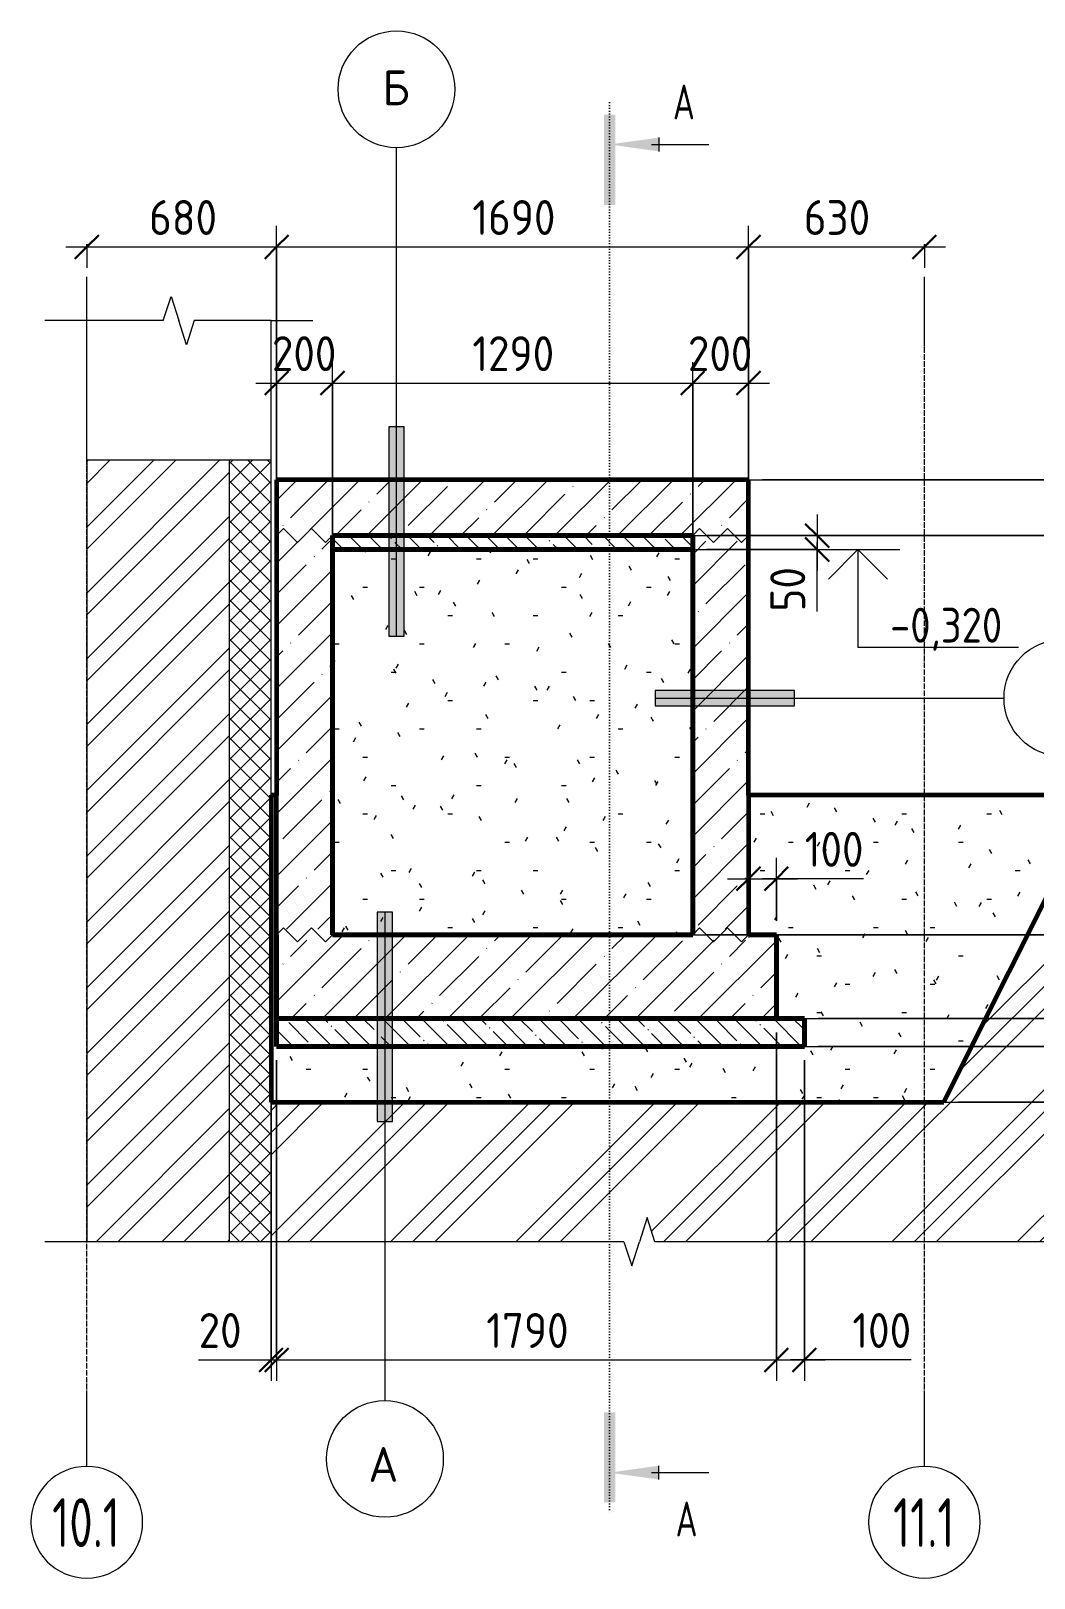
# Model space of a CAD drawing. Header units: millimetres. Extents: x 28039 to 90908, y -4005 to 79300.
# Drawn here: x 85338 to 88930, y -4005 to 1538 of the extents above; entities that cross this region are included whole.
import ezdxf

# ---------------------------------------------------------------- set-up
doc = ezdxf.new("R2010")
doc.units = ezdxf.units.MM
doc.linetypes.add('02 Штрихпунктирная _20 мм_', pattern=[25, 20, -2.5, 0, -2.5])
doc.linetypes.add('04 Пунктир 10мм', pattern=[10, 0, -10])
for name, color, linetype, lineweight in [('AA_Dim', 7, 'Continuous', 9), ('AA_Dim-50', 7, 'Continuous', 9), ('AA_Oformlenie', 7, 'Continuous', 9), ('AA_Razrez', 7, 'Continuous', 9), ('AA_Vinoska', 7, 'Continuous', 9), ('AA_Visotnaya otmetka', 7, 'Continuous', 9), ('AF_Stena', 7, 'Continuous', 9), ('Оси', 7, 'Continuous', 9)]:
    doc.layers.add(name, color=color, linetype=linetype, lineweight=lineweight)
for name, color, linetype, lineweight, true_color in [('AF_Okno', 7, 'Continuous', 20, 0xff9d3c), ('AF_Perekritie', 7, 'Continuous', 60, 0x006a35), ('AF_Perekritie_Грунт', 7, 'Continuous', 60, 0x006a35), ('AF_Perekritie_Опалубка', 7, 'Continuous', 60, 0x006a35), ('AF_Stena_Опалубка', 7, 'Continuous', 20, 0x0063c6), ('KR_Fundament', 7, 'Continuous', 20, 0x804000)]:
    doc.layers.add(name, color=color, linetype=linetype, lineweight=lineweight, true_color=true_color)
doc.styles.add('GOST Common_1', font='GOST_Common.ttf', dxfattribs={"height": 125})
doc.styles.add('ISOCPEUR', font='isocpeur.TTF', dxfattribs={"width": 0.7, "height": 125})
doc.styles.add('ISOCPEUR_1', font='isocpeur.TTF', dxfattribs={"width": 0.9, "height": 125})
doc.styles.add('ISOCPEUR_2', font='isocpeur.TTF', dxfattribs={"width": 0.85, "height": 125})
doc.styles.add('ISOCPEUR_3', font='isocpeur.TTF', dxfattribs={"width": 0.7, "height": 175})
doc.dimstyles.new('00_Точн_3_знака__прозр_', dxfattribs={"dimscale": 304.8, "dimtxt": 125.344371, "dimasz": 0.278871, "dimexe": 0.246063, "dimexo": 0.164042, "dimgap": 0.016404, "dimtad": 1, "dimdec": 3, "dimrnd": 0.001, "dimdsep": 46, "dimtxsty": 'ISOCPEUR_1', "dimblk1": 'OBLIQUE', "dimblk2": 'OBLIQUE', "dimsah": 1, "dimcen": 0.09, "dimdle": 0.246063, "dimazin": 0, "dimtfac": 1, "dimtdec": 4, "dimtix": 1, "dimtmove": 0, "dimatfit": 3, "dimfxl": 1, "dimtvp": 1, "dimtolj": 1, "dimtzin": 0, "dimlwd": 18, "dimlwe": 18, "dimarcsym": 2})
doc.dimstyles.new('00_Точн_3_знака__прозр__1', dxfattribs={"dimscale": 304.8, "dimtxt": 125.344371, "dimasz": 0.278871, "dimexe": 0.246063, "dimexo": 0.164042, "dimgap": 0.016404, "dimtad": 1, "dimdec": 3, "dimrnd": 0.001, "dimdsep": 46, "dimtxsty": 'ISOCPEUR_1', "dimblk1": 'OBLIQUE', "dimblk2": 'OBLIQUE', "dimsah": 1, "dimcen": 0.09, "dimdle": 0.246063, "dimazin": 0, "dimtfac": 1, "dimtdec": 4, "dimtix": 1, "dimtmove": 1, "dimatfit": 3, "dimfxl": 1, "dimtvp": 1, "dimtolj": 1, "dimtzin": 0, "dimlwd": 18, "dimlwe": 18, "dimarcsym": 2})
pattern_1 = [(45, (88456.68, -150), (-112.253, 112.253), []), (45, (88568.93, -150), (-112.253, 112.253), [198.438, -39.688, 1.676, -38.011])]
pattern_2 = [(135, (88456.68, -150), (-70.0036, -70.0036), [99, -16.5, 3.3, -16.5]), (135, (88456.68, -80.04), (-70.0036, -70.0036), [])]
pattern_3 = [(0, (88456.68, -150), (406.4, 101.6), [16.764, -288.036, 16.764, -288.036, -1625.6]), (0, (88456.68, -150), (406.4, 101.6), [-609.6, 16.764, -592.836, 16.764, -288.036, -711.2]), (0, (88456.68, -150), (406.4, 101.6), [-1524, 16.764, -186.436, 16.764, -491.236]), (120, (88609.08, -99.2), (-291.1882, 301.1527), [16.764, -288.036, 16.764, -288.036, -1625.6]), (120, (88609.08, -99.2), (-291.1882, 301.1527), [-609.6, 16.764, -592.836, 16.764, -288.036, -711.2]), (120, (88609.08, -99.2), (-291.1882, 301.1527), [-1524, 16.764, -186.436, 16.764, -491.236]), (240, (88659.88, 104), (-115.2118, -402.7527), [16.764, -288.036, 16.764, -288.036, -1625.6]), (240, (88659.88, 104), (-115.2118, -402.7527), [-609.6, 16.764, -592.836, 16.764, -288.036, -711.2]), (240, (88659.88, 104), (-115.2118, -402.7527), [-1524, 16.764, -186.436, 16.764, -491.236])]

# ---------------------------------------------------------------- blocks, each defined once
blk = doc.blocks.new('231_Отверстие прямоугольное _Окно_Стена_ - Проем сущ_-3702003-Б-Б Опл')
at = {"layer": 'AF_Okno', "color": 7, "lineweight": 9}
blk.add_line((75655, 0), (75655, 500), dxfattribs=at)
blk = doc.blocks.new('011_ЛинияОбрыва _ЭлУзла_Линия_ - Тип 1-3697484-Б-Б Опл')
at = {"layer": 'AA_Oformlenie'}
for p, q in [((77578.7, -2800), (75655, -2800)), ((79594.7, -2800), (77690, -2800))]:
    blk.add_line(p, q, dxfattribs=at)
blk = doc.blocks.new('011_ЛинияОбрыва _ЭлУзла_Линия_ - Тип 1-3699179-Б-Б Опл')
at = {"layer": 'AA_Oformlenie'}
for p, q in [((75928.7, 500), (75655, 500)), ((76315, 500), (76040, 500))]:
    blk.add_line(p, q, dxfattribs=at)
blk = doc.blocks.new('Последовательность узлов - 3мм масшт50 маскировка-904230-Б-Б Опл')
at = {"layer": 'AA_Oformlenie'}
for p, q in [((76335, -270), (76360, -245)), ((76360, -245), (76410, -295)), ((76435, -270), (76410, -295)), ((76435, -270), (76460, -245)), ((76460, -245), (76510, -295)), ((76535, -270), (76510, -295))]:
    blk.add_line(p, q, dxfattribs=at)
blk = doc.blocks.new('Разрез - Номер узла_ сзади-394133-Б-Б Опл')
at = {"layer": 'AA_Razrez'}
for points in [[(77507.5, 914.5), (77547.4, 914.5), (77547.4, 1237.4), (77507.5, 1237.4)], [(77704.3, 1106.2), (77704.3, 1155.8), (77527.7, 1131)]]:
    blk.add_hatch(color=256, dxfattribs=at).paths.add_polyline_path(points)
for p, q in [((77677.7, 1131), (77882.5, 1131)), ((77704.3, 1155.8), (77704.3, 1106.2))]:
    blk.add_line(p, q, dxfattribs=at)
blk = doc.blocks.new('Разрез - Номер узла_ спереди-394134-Б-Б Опл')
at = {"layer": 'AA_Razrez'}
for points in [[(77507.5, -3410.6), (77547.4, -3410.6), (77547.4, -3733.4), (77507.5, -3733.4)], [(77704.3, -3602.2), (77704.3, -3651.9), (77527.7, -3627.1)]]:
    blk.add_hatch(color=256, dxfattribs=at).paths.add_polyline_path(points)
for p, q in [((77704.3, -3651.9), (77704.3, -3602.2)), ((77677.7, -3627.1), (77882.5, -3627.1))]:
    blk.add_line(p, q, dxfattribs=at)
blk = doc.blocks.new('DIMBLOCK76-Б-Б Опл')
at = {"layer": 'AA_Dim-50', "color": 30, "lineweight": 18, "true_color": 0xff8000, "transparency": 16777216}
for p, q in [((86217.8, -819.6), (86217.8, 839.1)), ((85462.8, 764.1), (86217.8, 764.1)), ((85537.8, 774.2), (85537.8, 689.1)), ((85537.8, 764.1), (85537.8, 774.2)), ((86217.8, 764.1), (86217.8, -819.6))]:
    blk.add_line(p, q, dxfattribs=at)
at = {"layer": 'AA_Dim-50', "color": 30, "lineweight": 30, "true_color": 0xff8000, "transparency": 16777216}
for p, q in [((85537.8, 764.1), (85580.3, 806.6)), ((86217.8, 764.1), (86260.3, 806.6)), ((85537.8, 764.1), (85495.3, 721.6)), ((86217.8, 764.1), (86175.3, 721.6))]:
    blk.add_line(p, q, dxfattribs=at)
at = {"layer": 'AA_Dim-50', "color": 0, "lineweight": 18, "transparency": 16777216, "insert": (85760.7, 931.9), "char_height": 125, "width": 280.961, "attachment_point": 1, "line_spacing_factor": 1.135194, "style": 'ISOCPEUR_1'}
blk.add_mtext('680', dxfattribs=at)
blk = doc.blocks.new('_Oblique')
at = {"color": 0, "linetype": 'ByBlock', "lineweight": -2}
blk.add_line((-0.5, -0.5), (0.5, 0.5), dxfattribs=at)
blk = doc.blocks.new('DIMBLOCK77-Б-Б Опл')
at = {"layer": 'AA_Dim-50', "color": 30, "lineweight": 18, "true_color": 0xff8000, "transparency": 16777216}
for p, q in [((86217.8, -819.6), (86217.8, 839.1)), ((87907.8, -819.6), (87907.8, 839.1)), ((86217.8, 764.1), (87907.8, 764.1)), ((86217.8, 764.1), (86217.8, -819.6)), ((87907.8, 764.1), (87907.8, -819.6))]:
    blk.add_line(p, q, dxfattribs=at)
at = {"layer": 'AA_Dim-50', "color": 30, "lineweight": 30, "true_color": 0xff8000, "transparency": 16777216}
for p, q in [((86217.8, 764.1), (86260.3, 806.6)), ((87907.8, 764.1), (87950.3, 806.6)), ((86217.8, 764.1), (86175.3, 721.6)), ((87907.8, 764.1), (87865.3, 721.6))]:
    blk.add_line(p, q, dxfattribs=at)
at = {"layer": 'AA_Dim-50', "color": 0, "lineweight": 18, "transparency": 16777216, "insert": (86918.5, 931.9), "char_height": 125, "width": 346.234, "attachment_point": 1, "line_spacing_factor": 1.135194, "style": 'ISOCPEUR_1'}
blk.add_mtext('1690', dxfattribs=at)
blk = doc.blocks.new('DIMBLOCK78-Б-Б Опл')
at = {"layer": 'AA_Dim-50', "color": 30, "lineweight": 18, "true_color": 0xff8000, "transparency": 16777216}
for p, q in [((87907.8, -819.6), (87907.8, 839.1)), ((87907.8, 764.1), (88612.8, 764.1)), ((87907.8, 764.1), (87907.8, -819.6)), ((88537.8, 774.2), (88537.8, 689.1)), ((88537.8, 764.1), (88537.8, 774.2))]:
    blk.add_line(p, q, dxfattribs=at)
at = {"layer": 'AA_Dim-50', "color": 30, "lineweight": 30, "true_color": 0xff8000, "transparency": 16777216}
for p, q in [((87907.8, 764.1), (87950.3, 806.6)), ((88537.8, 764.1), (88580.3, 806.6)), ((87907.8, 764.1), (87865.3, 721.6)), ((88537.8, 764.1), (88495.3, 721.6))]:
    blk.add_line(p, q, dxfattribs=at)
at = {"layer": 'AA_Dim-50', "color": 0, "lineweight": 18, "transparency": 16777216, "insert": (88105.7, 931.9), "char_height": 125, "width": 280.961, "attachment_point": 1, "line_spacing_factor": 1.135194, "style": 'ISOCPEUR_1'}
blk.add_mtext('630', dxfattribs=at)
blk = doc.blocks.new('DIMBLOCK79-Б-Б Опл')
at = {"layer": 'AA_Dim-50', "color": 30, "lineweight": 18, "true_color": 0xff8000, "transparency": 16777216}
for p, q in [((88157.8, -2100), (89774.4, -2100)), ((89699.4, -2100), (88157.8, -2100)), ((89699.4, -2375), (89699.4, -2100)), ((89699.4, -2332.2), (89699.4, -2200)), ((88657.8, -2300), (89774.4, -2300)), ((89699.4, -2300), (88657.8, -2300)), ((89699.4, -2616.3), (89699.4, -2332.2))]:
    blk.add_line(p, q, dxfattribs=at)
at = {"layer": 'AA_Dim-50', "color": 30, "lineweight": 30, "true_color": 0xff8000, "transparency": 16777216}
for p, q in [((89699.4, -2100), (89656.9, -2057.5)), ((89699.4, -2100), (89741.9, -2142.5)), ((89699.4, -2300), (89656.9, -2257.5)), ((89699.4, -2300), (89741.9, -2342.5))]:
    blk.add_line(p, q, dxfattribs=at)
at = {"layer": 'AA_Dim-50', "color": 0, "lineweight": 18, "transparency": 16777216, "insert": (89531.6, -2616.3), "char_height": 125, "width": 280.961, "attachment_point": 1, "rotation": 90, "line_spacing_factor": 1.135194, "style": 'ISOCPEUR_1'}
blk.add_mtext('200', dxfattribs=at)
blk = doc.blocks.new('DIMBLOCK80-Б-Б Опл')
at = {"layer": 'AA_Dim-50', "color": 30, "lineweight": 18, "true_color": 0xff8000, "transparency": 16777216}
for p, q in [((89930.3, -1734.3), (89930.3, -1994.8)), ((89930.3, -1994.8), (89699.4, -2050)), ((88157.8, -2000), (89774.4, -2000)), ((89699.4, -2000), (88157.8, -2000)), ((89699.4, -2100), (89699.4, -2000)), ((88157.8, -2100), (89774.4, -2100)), ((89699.4, -2100), (88157.8, -2100))]:
    blk.add_line(p, q, dxfattribs=at)
at = {"layer": 'AA_Dim-50', "color": 30, "lineweight": 30, "true_color": 0xff8000, "transparency": 16777216}
for p, q in [((89699.4, -2000), (89656.9, -1957.5)), ((89699.4, -2000), (89741.9, -2042.5)), ((89699.4, -2100), (89656.9, -2057.5)), ((89699.4, -2100), (89741.9, -2142.5))]:
    blk.add_line(p, q, dxfattribs=at)
at = {"layer": 'AA_Dim-50', "color": 0, "lineweight": 18, "transparency": 16777216, "insert": (89762.5, -1944.8), "char_height": 125, "width": 252.581, "attachment_point": 1, "rotation": 90, "line_spacing_factor": 1.135194, "style": 'ISOCPEUR_1'}
blk.add_mtext('100', dxfattribs=at)
blk = doc.blocks.new('DIMBLOCK81-Б-Б Опл')
at = {"layer": 'AA_Dim-50', "color": 30, "lineweight": 30, "true_color": 0xff8000, "transparency": 16777216}
for p, q in [((89699.4, -1700), (89656.9, -1657.5)), ((89699.4, -1700), (89741.9, -1742.5)), ((89699.4, -2000), (89656.9, -1957.5)), ((89699.4, -2000), (89741.9, -2042.5))]:
    blk.add_line(p, q, dxfattribs=at)
at = {"layer": 'AA_Dim-50', "color": 30, "lineweight": 18, "true_color": 0xff8000, "transparency": 16777216}
for p, q in [((87757.8, -1700), (89774.4, -1700)), ((89699.4, -1700), (87757.8, -1700)), ((89699.4, -2000), (89699.4, -1700)), ((88157.8, -2000), (89774.4, -2000)), ((89699.4, -2000), (88157.8, -2000))]:
    blk.add_line(p, q, dxfattribs=at)
at = {"layer": 'AA_Dim-50', "color": 0, "lineweight": 18, "transparency": 16777216, "insert": (89531.6, -1967.1), "char_height": 125, "width": 280.961, "attachment_point": 1, "rotation": 90, "line_spacing_factor": 1.135194, "style": 'ISOCPEUR_1'}
blk.add_mtext('300', dxfattribs=at)
blk = doc.blocks.new('DIMBLOCK82-Б-Б Опл')
at = {"layer": 'AA_Dim-50', "color": 30, "lineweight": 30, "true_color": 0xff8000, "transparency": 16777216}
for p, q in [((89699.4, -1200), (89656.9, -1157.5)), ((89699.4, -1200), (89741.9, -1242.5)), ((89699.4, -1700), (89656.9, -1657.5)), ((89699.4, -1700), (89741.9, -1742.5))]:
    blk.add_line(p, q, dxfattribs=at)
at = {"layer": 'AA_Dim-50', "color": 30, "lineweight": 18, "true_color": 0xff8000, "transparency": 16777216}
for p, q in [((89207.8, -1200), (89774.4, -1200)), ((89699.4, -1200), (89207.8, -1200)), ((89699.4, -1700), (89699.4, -1200)), ((87757.8, -1700), (89774.4, -1700)), ((89699.4, -1700), (87757.8, -1700))]:
    blk.add_line(p, q, dxfattribs=at)
at = {"layer": 'AA_Dim-50', "color": 0, "lineweight": 18, "transparency": 16777216, "insert": (89531.6, -1567.1), "char_height": 125, "width": 280.961, "attachment_point": 1, "rotation": 90, "line_spacing_factor": 1.135194, "style": 'ISOCPEUR_1'}
blk.add_mtext('500', dxfattribs=at)
blk = doc.blocks.new('DIMBLOCK83-Б-Б Опл')
at = {"layer": 'AA_Dim-50', "color": 30, "lineweight": 18, "true_color": 0xff8000, "transparency": 16777216}
for p, q in [((87757.8, -270), (89774.4, -270)), ((89699.4, -270), (87757.8, -270)), ((89699.4, -1200), (89699.4, -270)), ((89207.8, -1200), (89774.4, -1200)), ((89699.4, -1200), (89207.8, -1200))]:
    blk.add_line(p, q, dxfattribs=at)
at = {"layer": 'AA_Dim-50', "color": 30, "lineweight": 30, "true_color": 0xff8000, "transparency": 16777216}
for p, q in [((89699.4, -270), (89656.9, -227.5)), ((89699.4, -270), (89741.9, -312.5)), ((89699.4, -1200), (89656.9, -1157.5)), ((89699.4, -1200), (89741.9, -1242.5))]:
    blk.add_line(p, q, dxfattribs=at)
at = {"layer": 'AA_Dim-50', "color": 0, "lineweight": 18, "transparency": 16777216, "insert": (89531.6, -852.1), "char_height": 125, "width": 280.961, "attachment_point": 1, "rotation": 90, "line_spacing_factor": 1.135194, "style": 'ISOCPEUR_1'}
blk.add_mtext('930', dxfattribs=at)
blk = doc.blocks.new('DIMBLOCK84-Б-Б Опл')
at = {"layer": 'AA_Dim-50', "color": 30, "lineweight": 18, "true_color": 0xff8000, "transparency": 16777216}
for p, q in [((89699.4, 296.3), (89699.4, 12.1)), ((89699.4, 12.1), (89699.4, -170)), ((89699.4, -270), (89699.4, 5)), ((87957.8, -70), (89774.4, -70)), ((89699.4, -70), (87957.8, -70)), ((87757.8, -270), (89774.4, -270)), ((89699.4, -270), (87757.8, -270))]:
    blk.add_line(p, q, dxfattribs=at)
at = {"layer": 'AA_Dim-50', "color": 30, "lineweight": 30, "true_color": 0xff8000, "transparency": 16777216}
for p, q in [((89699.4, -70), (89656.9, -27.5)), ((89699.4, -70), (89741.9, -112.5)), ((89699.4, -270), (89656.9, -227.5)), ((89699.4, -270), (89741.9, -312.5))]:
    blk.add_line(p, q, dxfattribs=at)
at = {"layer": 'AA_Dim-50', "color": 0, "lineweight": 18, "transparency": 16777216, "insert": (89531.6, 62.1), "char_height": 125, "width": 280.961, "attachment_point": 1, "rotation": 90, "line_spacing_factor": 1.135194, "style": 'ISOCPEUR_1'}
blk.add_mtext('200', dxfattribs=at)
blk = doc.blocks.new('DIMBLOCK85-Б-Б Опл')
at = {"layer": 'AA_Dim-50', "color": 30, "lineweight": 18, "true_color": 0xff8000, "transparency": 16777216}
for p, q in [((86217.8, -2150), (86217.8, -3298.3)), ((86217.8, -3223.3), (86217.8, -2150)), ((86197.8, -2802.6), (86197.8, -3298.3)), ((86197.8, -3223.3), (86197.8, -2802.6)), ((85938.2, -3223.3), (86144.3, -3223.3)), ((86122.8, -3223.3), (86217.8, -3223.3)), ((86144.3, -3223.3), (86207.8, -3223.3))]:
    blk.add_line(p, q, dxfattribs=at)
at = {"layer": 'AA_Dim-50', "color": 30, "lineweight": 30, "true_color": 0xff8000, "transparency": 16777216}
for p, q in [((86197.8, -3223.3), (86240.3, -3180.8)), ((86217.8, -3223.3), (86260.3, -3180.8)), ((86197.8, -3223.3), (86155.3, -3265.8)), ((86217.8, -3223.3), (86175.3, -3265.8))]:
    blk.add_line(p, q, dxfattribs=at)
at = {"layer": 'AA_Dim-50', "color": 0, "lineweight": 18, "transparency": 16777216, "insert": (85938.2, -3055.4), "char_height": 125, "width": 187.307, "attachment_point": 1, "line_spacing_factor": 1.135194, "style": 'ISOCPEUR_1'}
blk.add_mtext('20', dxfattribs=at)
blk = doc.blocks.new('DIMBLOCK86-Б-Б Опл')
at = {"layer": 'AA_Dim-50', "color": 30, "lineweight": 18, "true_color": 0xff8000, "transparency": 16777216}
for p, q in [((88007.8, -2050), (88007.8, -3298.3)), ((88007.8, -3223.3), (88007.8, -2050)), ((86217.8, -2150), (86217.8, -3298.3)), ((86217.8, -3223.3), (86217.8, -2150)), ((86217.8, -3223.3), (88007.8, -3223.3))]:
    blk.add_line(p, q, dxfattribs=at)
at = {"layer": 'AA_Dim-50', "color": 30, "lineweight": 30, "true_color": 0xff8000, "transparency": 16777216}
for p, q in [((86217.8, -3223.3), (86260.3, -3180.8)), ((88007.8, -3223.3), (88050.3, -3180.8)), ((86217.8, -3223.3), (86175.3, -3265.8)), ((88007.8, -3223.3), (87965.3, -3265.8))]:
    blk.add_line(p, q, dxfattribs=at)
at = {"layer": 'AA_Dim-50', "color": 0, "lineweight": 18, "transparency": 16777216, "insert": (86968.5, -3055.4), "char_height": 125, "width": 346.234, "attachment_point": 1, "line_spacing_factor": 1.135194, "style": 'ISOCPEUR_1'}
blk.add_mtext('1790', dxfattribs=at)
blk = doc.blocks.new('DIMBLOCK87-Б-Б Опл')
at = {"layer": 'AA_Dim-50', "color": 30, "lineweight": 18, "true_color": 0xff8000, "transparency": 16777216}
for p, q in [((88007.8, -2050), (88007.8, -3298.3)), ((88007.8, -3223.3), (88007.8, -2050)), ((88107.8, -2150), (88107.8, -3298.3)), ((88107.8, -3223.3), (88107.8, -2150)), ((88007.8, -3223.3), (88182.8, -3223.3)), ((88229.7, -3223.3), (88057.8, -3223.3)), ((88490.2, -3223.3), (88229.7, -3223.3))]:
    blk.add_line(p, q, dxfattribs=at)
at = {"layer": 'AA_Dim-50', "color": 30, "lineweight": 30, "true_color": 0xff8000, "transparency": 16777216}
for p, q in [((88007.8, -3223.3), (88050.3, -3180.8)), ((88107.8, -3223.3), (88150.3, -3180.8)), ((88007.8, -3223.3), (87965.3, -3265.8)), ((88107.8, -3223.3), (88065.3, -3265.8))]:
    blk.add_line(p, q, dxfattribs=at)
at = {"layer": 'AA_Dim-50', "color": 0, "lineweight": 18, "transparency": 16777216, "insert": (88279.7, -3055.4), "char_height": 125, "width": 252.581, "attachment_point": 1, "line_spacing_factor": 1.135194, "style": 'ISOCPEUR_1'}
blk.add_mtext('100', dxfattribs=at)
blk = doc.blocks.new('DIMBLOCK88-Б-Б Опл')
at = {"layer": 'AA_Dim-50', "color": 30, "lineweight": 18, "true_color": 0xff8000, "transparency": 16777216}
for p, q in [((86217.8, -220), (86217.8, 351.3)), ((86417.8, -270), (86417.8, 351.3)), ((86142.8, 276.3), (86417.8, 276.3)), ((86217.8, 276.3), (86217.8, -220)), ((86417.8, 276.3), (86417.8, -270))]:
    blk.add_line(p, q, dxfattribs=at)
at = {"layer": 'AA_Dim-50', "color": 30, "lineweight": 30, "true_color": 0xff8000, "transparency": 16777216}
for p, q in [((86217.8, 276.3), (86260.3, 318.8)), ((86417.8, 276.3), (86460.3, 318.8)), ((86217.8, 276.3), (86175.3, 233.8)), ((86417.8, 276.3), (86375.3, 233.8))]:
    blk.add_line(p, q, dxfattribs=at)
at = {"layer": 'AA_Dim-50', "color": 0, "lineweight": 18, "transparency": 16777216, "insert": (86200.7, 444.1), "char_height": 125, "width": 280.961, "attachment_point": 1, "line_spacing_factor": 1.135194, "style": 'ISOCPEUR_1'}
blk.add_mtext('200', dxfattribs=at)
blk = doc.blocks.new('DIMBLOCK89-Б-Б Опл')
at = {"layer": 'AA_Dim-50', "color": 30, "lineweight": 18, "true_color": 0xff8000, "transparency": 16777216}
for p, q in [((86417.8, -270), (86417.8, 351.3)), ((87707.8, -270), (87707.8, 351.3)), ((86417.8, 276.3), (87707.8, 276.3)), ((86417.8, 276.3), (86417.8, -270)), ((87707.8, 276.3), (87707.8, -270))]:
    blk.add_line(p, q, dxfattribs=at)
at = {"layer": 'AA_Dim-50', "color": 30, "lineweight": 30, "true_color": 0xff8000, "transparency": 16777216}
for p, q in [((86417.8, 276.3), (86460.3, 318.8)), ((87707.8, 276.3), (87750.3, 318.8)), ((86417.8, 276.3), (86375.3, 233.8)), ((87707.8, 276.3), (87665.3, 233.8))]:
    blk.add_line(p, q, dxfattribs=at)
at = {"layer": 'AA_Dim-50', "color": 0, "lineweight": 18, "transparency": 16777216, "insert": (86918.5, 444.1), "char_height": 125, "width": 346.234, "attachment_point": 1, "line_spacing_factor": 1.135194, "style": 'ISOCPEUR_1'}
blk.add_mtext('1290', dxfattribs=at)
blk = doc.blocks.new('DIMBLOCK90-Б-Б Опл')
at = {"layer": 'AA_Dim-50', "color": 30, "lineweight": 18, "true_color": 0xff8000, "transparency": 16777216}
for p, q in [((87707.8, -270), (87707.8, 351.3)), ((87907.8, -220), (87907.8, 351.3)), ((87707.8, 276.3), (87982.8, 276.3)), ((87707.8, 276.3), (87707.8, -270)), ((87907.8, 276.3), (87907.8, -220))]:
    blk.add_line(p, q, dxfattribs=at)
at = {"layer": 'AA_Dim-50', "color": 30, "lineweight": 30, "true_color": 0xff8000, "transparency": 16777216}
for p, q in [((87707.8, 276.3), (87750.3, 318.8)), ((87907.8, 276.3), (87950.3, 318.8)), ((87707.8, 276.3), (87665.3, 233.8)), ((87907.8, 276.3), (87865.3, 233.8))]:
    blk.add_line(p, q, dxfattribs=at)
at = {"layer": 'AA_Dim-50', "color": 0, "lineweight": 18, "transparency": 16777216, "insert": (87690.7, 444.1), "char_height": 125, "width": 280.961, "attachment_point": 1, "line_spacing_factor": 1.135194, "style": 'ISOCPEUR_1'}
blk.add_mtext('200', dxfattribs=at)
blk = doc.blocks.new('Высотные отметки - Стрелка вниз высокая-400290-Б-Б Опл')
at = {"layer": 'AA_Vinoska'}
for p, q in [((78266.9, -320), (78566.9, -320)), ((78416.9, -320), (78310.9, -426.1)), ((78416.9, -320), (78416.9, -670)), ((78416.9, -320), (78523, -426.1)), ((78416.9, -670), (78991.9, -670))]:
    blk.add_line(p, q, dxfattribs=at)
blk = doc.blocks.new('010_Флажок только номер _ТиповАннот_ - Узел А-3714372-Б-Б Опл')
at = {"layer": 'AA_Vinoska'}
blk.add_hatch(color=256, dxfattribs=at).paths.add_polyline_path([(76695.3, -2369), (76695.3, -1619), (76750.3, -1619), (76750.3, -2369)])
for p, q in [((76750.3, -1619), (76695.3, -1619)), ((76695.3, -1619), (76695.3, -2369)), ((76722.8, -1619), (76722.8, -3369)), ((76750.3, -2369), (76750.3, -1619)), ((76695.3, -2369), (76750.3, -2369))]:
    blk.add_line(p, q, dxfattribs=at)
blk.add_circle((76722.8, -3578), 209.1, dxfattribs=at)
blk = doc.blocks.new('010_Флажок только номер _ТиповАннот_ - Узел В-3715294-Б-Б Опл')
at = {"layer": 'AA_Vinoska'}
blk.add_hatch(color=256, dxfattribs=at).paths.add_polyline_path([(78190.2, -879.6), (77690.2, -879.6), (77690.2, -824.6), (78190.2, -824.6)])
for p, q in [((78190.2, -824.6), (77690.2, -824.6)), ((77690.2, -824.6), (77690.2, -879.6)), ((78190.2, -879.6), (78190.2, -824.6)), ((77690.2, -852.1), (78940.2, -852.1)), ((77690.2, -879.6), (78190.2, -879.6))]:
    blk.add_line(p, q, dxfattribs=at)
blk.add_circle((79149.2, -852.1), 209.1, dxfattribs=at)
blk = doc.blocks.new('010_Флажок только номер _ТиповАннот_ - Узел Б-3715291-Б-Б Опл')
at = {"layer": 'AA_Vinoska'}
blk.add_hatch(color=256, dxfattribs=at).paths.add_polyline_path([(76791.5, 119.6), (76791.5, -630.4), (76736.5, -630.4), (76736.5, 119.6)])
for p, q in [((76764, -630.4), (76764, 1119.6)), ((76791.5, 119.6), (76736.5, 119.6)), ((76736.5, 119.6), (76736.5, -630.4)), ((76791.5, -630.4), (76791.5, 119.6)), ((76736.5, -630.4), (76791.5, -630.4))]:
    blk.add_line(p, q, dxfattribs=at)
blk.add_circle((76764, 1328.7), 209.1, dxfattribs=at)
blk = doc.blocks.new('DIMBLOCK91-Б-Б Опл')
at = {"layer": 'AA_Dim-50', "color": 30, "lineweight": 18, "true_color": 0xff8000, "transparency": 16777216}
for p, q in [((88007.8, -1650), (88007.8, -1424.6)), ((87907.8, -1489.5), (87907.8, -1574.6)), ((87907.8, -1499.6), (87907.8, -1489.5)), ((87832.8, -1499.6), (88082.8, -1499.6)), ((88059.1, -1499.6), (87957.8, -1499.6)), ((88007.8, -1499.6), (88007.8, -1650)), ((88319.6, -1499.6), (88059.1, -1499.6))]:
    blk.add_line(p, q, dxfattribs=at)
at = {"layer": 'AA_Dim-50', "color": 30, "lineweight": 30, "true_color": 0xff8000, "transparency": 16777216}
for p, q in [((87907.8, -1499.6), (87950.3, -1457.1)), ((88007.8, -1499.6), (88050.3, -1457.1)), ((87907.8, -1499.6), (87865.3, -1542.1)), ((88007.8, -1499.6), (87965.3, -1542.1))]:
    blk.add_line(p, q, dxfattribs=at)
at = {"layer": 'AA_Dim-50', "color": 0, "lineweight": 18, "transparency": 16777216, "insert": (88109.1, -1331.7), "char_height": 125, "width": 252.581, "attachment_point": 1, "line_spacing_factor": 1.135194, "style": 'ISOCPEUR_1'}
blk.add_mtext('100', dxfattribs=at)
blk = doc.blocks.new('DIMBLOCK92-Б-Б Опл')
at = {"layer": 'AA_Dim-50', "color": 30, "lineweight": 18, "true_color": 0xff8000, "transparency": 16777216}
for p, q in [((88153.7, -195), (88153.7, -395)), ((87757.8, -270), (88228.7, -270)), ((88153.7, -270), (87757.8, -270)), ((87757.8, -320), (88228.7, -320)), ((88153.7, -320), (87757.8, -320)), ((88153.7, -335.9), (88153.7, -295)), ((88153.7, -542), (88153.7, -335.9))]:
    blk.add_line(p, q, dxfattribs=at)
at = {"layer": 'AA_Dim-50', "color": 30, "lineweight": 30, "true_color": 0xff8000, "transparency": 16777216}
for p, q in [((88153.7, -270), (88111.2, -227.5)), ((88153.7, -270), (88196.2, -312.5)), ((88153.7, -320), (88111.2, -277.5)), ((88153.7, -320), (88196.2, -362.5))]:
    blk.add_line(p, q, dxfattribs=at)
at = {"layer": 'AA_Dim-50', "color": 0, "lineweight": 18, "transparency": 16777216, "insert": (87985.9, -542), "char_height": 125, "width": 187.307, "attachment_point": 1, "rotation": 90, "line_spacing_factor": 1.135194, "style": 'ISOCPEUR_1'}
blk.add_mtext('50', dxfattribs=at)
blk = doc.blocks.new('Ось сетки - d_4мм-2765513-Б-Б Опл')
at = {"layer": 'Оси', "color": 12, "true_color": 0xc80000}
for start, end in [(0, 180), (0, 180), (180, 360), (180, 360)]:
    blk.add_arc((75655, -3804.8), 200, start, end, dxfattribs=at)

msp = doc.modelspace()

# ---------------------------------------------------------------- hatches: boundary and pattern name
at = {"layer": 'AF_Perekritie', "lineweight": 9}
h = msp.add_hatch(dxfattribs=at)
h.set_pattern_fill('FP_16', style=0, pattern_type=2)
h.set_pattern_definition(pattern_1)
h.paths.add_polyline_path([(87707.7622, -270), (87707.7622, -250), (87907.7622, -250), (87907.7622, -70), (86217.7622, -70), (86217.7622, -250), (86417.7622, -250), (86417.7622, -270), (87301.2048, -270)])
h = msp.add_hatch(dxfattribs=at)
h.set_pattern_fill('FP_18', style=0, pattern_type=2)
h.set_pattern_definition(pattern_2)
h.paths.add_polyline_path([(87707.7622, -320), (87707.7622, -270), (86417.7622, -270), (86417.7622, -320), (87301.2048, -320)])
h = msp.add_hatch(dxfattribs=at)
h.set_pattern_fill('FP_17', style=0, pattern_type=2)
h.set_pattern_definition([(45, (88456.68, -150), (-224.506, 224.506), []), (45, (88536.06, -150), (0, 449.013), []), (45, (88377.3, -150), (0, 449.013), [])])
h.paths.add_polyline_path([(89241.1597, -2800), (89327.7622, -2800), (89327.7622, -2076.3087), (89288.5095, -2076.3087), (89288.5095, -2020), (89327.7622, -2020), (89241.1597, -1992.5), (89327.7622, -1965), (89327.7622, -1200), (89157.7622, -1200), (88607.7622, -2300), (86197.7622, -2300), (86197.7622, -2800), (87461.4536, -2800), (87461.4536, -2760.7473), (87517.7622, -2760.7473), (87517.7622, -2800), (87545.2622, -2713.3975), (87572.7622, -2800), (88866.3829, -2800)])
h = msp.add_hatch(dxfattribs=at)
h.set_pattern_fill('FP_16', style=0, pattern_type=2)
h.set_pattern_definition(pattern_1)
h.paths.add_polyline_path([(87301.2048, -2000), (88007.7622, -2000), (88007.7622, -1700), (87907.7622, -1700), (87907.7622, -1720), (87707.7622, -1720), (87707.7622, -1700), (86417.7622, -1700), (86417.7622, -1720), (86217.7622, -1720), (86217.7622, -2000), (86417.7622, -2000)])
h = msp.add_hatch(dxfattribs=at)
h.set_pattern_fill('FP_18', style=0, pattern_type=2)
h.set_pattern_definition(pattern_2)
h.paths.add_polyline_path([(87301.2048, -2100), (88107.7622, -2100), (88107.7622, -2000), (86217.7622, -2000), (86217.7622, -2100)])
at = {"layer": 'AF_Stena'}
h = msp.add_hatch(dxfattribs=at)
h.set_pattern_fill('FP_14', color=256, style=0, pattern_type=2)
h.set_pattern_definition([(45, (88456.68, -150), (-117.866, 117.866), []), (45, (88535.26, -150), (-117.866, 117.866), [])])
h.paths.add_polyline_path([(85970.4895, -2800), (86047.7622, -2800), (86047.7622, 0), (85537.7622, 0), (85537.7622, -2800)])
h = msp.add_hatch(dxfattribs=at)
h.set_pattern_fill('FP_15', color=256, style=0, pattern_type=2)
h.set_pattern_definition([(45, (88456.68, -150), (-35.35534, 35.35534), []), (135, (88456.68, -150), (-35.35534, -35.35534), [])])
h.paths.add_polyline_path([(86197.7622, -2800), (86197.7622, 0), (86047.7622, 0), (86047.7622, -2800), (86175.035, -2800)])
h = msp.add_hatch(dxfattribs=at)
h.set_pattern_fill('FP_16', color=256, style=0, pattern_type=2)
h.set_pattern_definition(pattern_1)
h.paths.add_polyline_path([(86217.7622, -1680), (86417.7622, -1680), (86417.7622, -290), (86217.7622, -290), (86217.7622, -1200)])
h = msp.add_hatch(dxfattribs=at)
h.set_pattern_fill('FP_16', color=256, style=0, pattern_type=2)
h.set_pattern_definition(pattern_1)
h.paths.add_polyline_path([(87715.7622, -1680), (87907.7622, -1680), (87907.7622, -290), (87707.7622, -290), (87707.7622, -1680)])
at = {"layer": 'KR_Fundament', "lineweight": 9}
h = msp.add_hatch(dxfattribs=at)
h.set_pattern_fill('FP_19', style=0, pattern_type=2)
h.set_pattern_definition(pattern_3)
h.paths.add_polyline_path([(87707.7622, -1700), (87707.7622, -320), (86417.7622, -320), (86417.7622, -1700), (87301.2048, -1700)])
h = msp.add_hatch(dxfattribs=at)
h.set_pattern_fill('FP_19', style=0, pattern_type=2)
h.set_pattern_definition(pattern_3)
h.paths.add_polyline_path([(87301.2048, -2300), (88607.7622, -2300), (89157.7622, -1200), (87907.7622, -1200), (87907.7622, -1700), (88007.7622, -1700), (88007.7622, -2000), (88107.7622, -2000), (88107.7622, -2100), (86217.7622, -2100), (86217.7622, -1200), (86197.7622, -1200), (86197.7622, -2300)])

# ---------------------------------------------------------------- linework, layer by layer
at = {"layer": 'AA_Razrez', "color": 7, "linetype": '04 Пунктир 10мм', "true_color": 0xffffff}
msp.add_line((87410.4376, 1281.0097), (87410.4376, -3777.0584), dxfattribs=at)
at = {"layer": 'AA_Vinoska'}
for p, q in [((85811.4536, 500), (85839.6079, 586.6501)), ((85839.6079, 586.6501), (85867.7622, 500)), ((85537.7622, 500), (85387.7622, 500)), ((85895.2622, 413.3975), (85867.7622, 500)), ((85922.7622, 500), (85895.2622, 413.3975)), ((86197.7622, 500), (86347.7622, 500)), ((87545.2622, -2713.3975), (87517.7622, -2800)), ((87572.7622, -2800), (87545.2622, -2713.3975)), ((85537.7622, -2800), (85387.7622, -2800)), ((87461.4536, -2800), (87489.6079, -2886.6501)), ((87489.6079, -2886.6501), (87517.7622, -2800))]:
    msp.add_line(p, q, dxfattribs=at)
at = {"layer": 'AA_Visotnaya otmetka', "color": 92, "true_color": 0x00cc00}
for p, q in [((87378.4546, -70), (89367.4586, -70)), ((87640.7713, -1700), (89938.2042, -1700)), ((87828.5021, -2000), (89420.8981, -2000))]:
    msp.add_line(p, q, dxfattribs=at)
at = {"layer": 'AA_Visotnaya otmetka'}
for p, q in [((87609.7234, -270), (89398.3141, -270)), ((87614.208, -320), (88168.2683, -320)), ((88168.2683, -320), (88299.6946, -320)), ((88096.8835, -2100), (88448.7612, -2100)), ((88448.7612, -2100), (90333.2881, -2100)), ((88354.5358, -2300), (89893.4126, -2300))]:
    msp.add_line(p, q, dxfattribs=at)
at = {"layer": 'AF_Perekritie_Грунт', "lineweight": 20}
for p, q in [((89157.7622, -1200), (88607.7622, -2300)), ((86197.7622, -2300), (86197.7622, -2800)), ((88607.7622, -2300), (86197.7622, -2300))]:
    msp.add_line(p, q, dxfattribs=at)
at = {"layer": 'AF_Perekritie_Опалубка'}
for p, q in [((87907.7622, -70), (86217.7622, -70)), ((86217.7622, -70), (86217.7622, -270)), ((87907.7622, -270), (87907.7622, -70)), ((86417.7622, -270), (87707.7622, -270))]:
    msp.add_line(p, q, dxfattribs=at)
at = {"layer": 'AF_Stena_Опалубка'}
for p, q in [((86197.7622, 0), (86197.7622, 500)), ((85537.7622, 0), (85537.7622, -2800)), ((86197.7622, 0), (85537.7622, 0)), ((86197.7622, -2800), (86197.7622, 0)), ((86217.7622, -1200), (86217.7622, -1700)), ((87907.7622, -1700), (87907.7622, -1200))]:
    msp.add_line(p, q, dxfattribs=at)
at = {"layer": 'AF_Stena_Опалубка', "color": 7}
msp.add_line((86047.7622, 0), (86047.7622, -2800), dxfattribs=at)
at = {"layer": 'AF_Stena_Опалубка', "lineweight": 60}
for p, q in [((86217.7622, -270), (86217.7622, -1200)), ((86417.7622, -1700), (86417.7622, -270)), ((87707.7622, -270), (87707.7622, -1700)), ((87907.7622, -1200), (87907.7622, -270))]:
    msp.add_line(p, q, dxfattribs=at)
at = {"layer": 'KR_Fundament', "lineweight": 60}
for p, q in [((87707.7622, -270), (86417.7622, -270)), ((86417.7622, -270), (86417.7622, -320)), ((87707.7622, -320), (87707.7622, -270)), ((87707.7622, -320), (86417.7622, -320)), ((86417.7622, -320), (86417.7622, -1700)), ((86417.7622, -320), (87707.7622, -320)), ((87707.7622, -1700), (87707.7622, -320)), ((86217.7622, -1200), (86197.7622, -1200)), ((86197.7622, -1200), (86197.7622, -2300)), ((86217.7622, -2100), (86217.7622, -1200)), ((89157.7622, -1200), (87907.7622, -1200)), ((87907.7622, -1200), (87907.7622, -1700)), ((88607.7622, -2300), (89157.7622, -1200)), ((86217.7622, -1700), (86217.7622, -2000)), ((87707.7622, -1700), (86417.7622, -1700)), ((86417.7622, -1700), (87707.7622, -1700)), ((88007.7622, -1700), (87907.7622, -1700)), ((87907.7622, -1700), (88007.7622, -1700)), ((88007.7622, -2000), (88007.7622, -1700)), ((88007.7622, -1700), (88007.7622, -2000)), ((86217.7622, -2000), (88007.7622, -2000)), ((88107.7622, -2000), (86217.7622, -2000)), ((86217.7622, -2000), (86217.7622, -2100)), ((88007.7622, -2000), (88107.7622, -2000)), ((88107.7622, -2100), (88107.7622, -2000)), ((88107.7622, -2000), (88107.7622, -2100)), ((86217.7622, -2100), (88107.7622, -2100)), ((88107.7622, -2100), (86217.7622, -2100)), ((86197.7622, -2300), (88607.7622, -2300))]:
    msp.add_line(p, q, dxfattribs=at)
at = {"layer": 'Оси'}
for p, q in [((85537.7622, 406.7731), (85537.7622, 656.7731)), ((88537.7622, 406.7731), (88537.7622, 656.7731)), ((85537.7622, -3604.8), (85537.7622, -3354.8)), ((88537.7622, -3604.8), (88537.7622, -3354.8))]:
    msp.add_line(p, q, dxfattribs=at)
at = {"layer": 'Оси', "linetype": '02 Штрихпунктирная _20 мм_'}
for p, q in [((85537.7622, -3354.8), (85537.7622, 406.7731)), ((88537.7622, -3354.8), (88537.7622, 406.7731))]:
    msp.add_line(p, q, dxfattribs=at)

# ---------------------------------------------------------------- block references
at = {"layer": 'AA_Oformlenie'}
for name, p in [('011_ЛинияОбрыва _ЭлУзла_Линия_ - Тип 1-3699179-Б-Б Опл', (9882.7622, 0)), ('Последовательность узлов - 3мм масшт50 маскировка-904230-Б-Б Опл', (9882.7622, 0)), ('Последовательность узлов - 3мм масшт50 маскировка-904230-Б-Б Опл', (11372.7622, 0)), ('Последовательность узлов - 3мм масшт50 маскировка-904230-Б-Б Опл', (9882.7622, -1430)), ('Последовательность узлов - 3мм масшт50 маскировка-904230-Б-Б Опл', (11372.7622, -1430)), ('011_ЛинияОбрыва _ЭлУзла_Линия_ - Тип 1-3697484-Б-Б Опл', (9882.7622, 0))]:
    msp.add_blockref(name, p, dxfattribs=at)
at = {"layer": 'AA_Razrez'}
for name in ['Разрез - Номер узла_ сзади-394133-Б-Б Опл', 'Разрез - Номер узла_ спереди-394134-Б-Б Опл']:
    msp.add_blockref(name, (9882.7622, 0), dxfattribs=at)
at = {"layer": 'AA_Vinoska'}
for name in ['010_Флажок только номер _ТиповАннот_ - Узел Б-3715291-Б-Б Опл', 'Высотные отметки - Стрелка вниз высокая-400290-Б-Б Опл', '010_Флажок только номер _ТиповАннот_ - Узел В-3715294-Б-Б Опл', '010_Флажок только номер _ТиповАннот_ - Узел А-3714372-Б-Б Опл']:
    msp.add_blockref(name, (9882.7622, 0), dxfattribs=at)
at = {"layer": 'AF_Okno', "color": 7, "lineweight": 9}
msp.add_blockref('231_Отверстие прямоугольное _Окно_Стена_ - Проем сущ_-3702003-Б-Б Опл', (9882.7622, 0), dxfattribs=at)
at = {"layer": 'Оси', "color": 12, "true_color": 0xc80000}
for p in [(9882.7622, 0), (12882.7622, 0)]:
    msp.add_blockref('Ось сетки - d_4мм-2765513-Б-Б Опл', p, dxfattribs=at)

# ---------------------------------------------------------------- texts
at = {"layer": 'AA_Razrez', "char_height": 125, "width": 95.400812, "attachment_point": 1, "style": 'ISOCPEUR'}
for insert in [(87636.9191, 1345.7403), (87646.5062, -3730.8203)]:
    msp.add_mtext('\\fISOCPEUR|b0|i0|c204|p34|;\\W.7;А', dxfattribs=dict(at, insert=insert))
at = {"layer": 'AA_Vinoska', "char_height": 125, "attachment_point": 1, "style": 'GOST Common_1'}
for s, insert, width in [('\\fGOST Common|b0|i0|c204|p34|;Б', (86596.7751, 1396.7355), 120.253125), ('\\fGOST Common|b0|i0|c204|p34|;А', (86546.2587, -3535.156), 136.286875)]:
    msp.add_mtext(s, dxfattribs=dict(at, insert=insert, width=width))
at = {"layer": 'AA_Visotnaya otmetka', "insert": (88414.7785, -528.659), "char_height": 125, "width": 479.798668, "attachment_point": 1, "line_spacing_factor": 1.135194, "style": 'ISOCPEUR_2'}
msp.add_mtext('-0,320', dxfattribs=at)
at = {"layer": 'Оси', "char_height": 175, "attachment_point": 1, "style": 'ISOCPEUR_3'}
for s, insert, width in [('10.1', (85413.7969, -3718.5698), 300.231969), ('11.1', (88425.5219, -3718.5698), 272.172906)]:
    msp.add_mtext(s, dxfattribs=dict(at, insert=insert, width=width))

# ---------------------------------------------------------------- dimensions: what is measured, and where the dimension line sits
at = {"layer": 'AA_Dim', "color": 30, "lineweight": 18, "true_color": 0xff8000}
for base, p1, p2, angle, override, picture, middle in [((86217.7622, 764.1094), (85537.7622, 824.2134), (86217.7622, -869.6019), 0, {"dimpost": '<>', "dimfxl": 1825.215138}, 'DIMBLOCK76-Б-Б Опл', (85877.7622, 831.6094)), ((87907.7622, 764.1094), (86217.7622, -869.6019), (87907.7622, -869.6019), 0, {"dimpost": '<>', "dimfxl": 1690}, 'DIMBLOCK77-Б-Б Опл', (87062.7622, 831.6094)), ((88537.7622, 764.1094), (87907.7622, -869.6019), (88537.7622, 824.2134), 0, {"dimpost": '<>', "dimfxl": 1807.182973}, 'DIMBLOCK78-Б-Б Опл', (88222.7622, 831.6094)), ((89699.4099, -270), (89157.7622, -1200), (87707.7622, -270), 90, {"dimpost": '<>', "dimfxl": 1722.614292}, 'DIMBLOCK83-Б-Б Опл', (89631.9099, -735)), ((89699.4099, -1200), (87707.7622, -1700), (89157.7622, -1200), 90, {"dimpost": '<>', "dimfxl": 1533.786165}, 'DIMBLOCK82-Б-Б Опл', (89631.9099, -1450)), ((89699.4099, -1700), (88107.7622, -2000), (87707.7622, -1700), 90, {"dimpost": '<>', "dimfxl": 500}, 'DIMBLOCK81-Б-Б Опл', (89631.9099, -1850))]:
    dim = msp.add_linear_dim(base=base, p1=p1, p2=p2, angle=angle, dimstyle='00_Точн_3_знака__прозр_', override=override, dxfattribs=at)
    dim.commit()
    dim.dimension.update_dxf_attribs({"geometry": picture, "text_midpoint": middle})
for base, p1, p2, override, picture, middle in [((86417.7622, 276.3019), (86217.7622, -270), (86417.7622, -320), {"dimpost": '<>', "dimfxl": 206.155281}, 'DIMBLOCK88-Б-Б Опл', (86317.7622, 343.8019)), ((87707.7622, 276.3019), (86417.7622, -320), (87707.7622, -320), {"dimpost": '<>', "dimfxl": 1290}, 'DIMBLOCK89-Б-Б Опл', (87062.7622, 343.8019)), ((87907.7622, 276.3019), (87707.7622, -320), (87907.7622, -270), {"dimpost": '<>', "dimfxl": 206.155281}, 'DIMBLOCK90-Б-Б Опл', (87807.7622, 343.8019)), ((88007.7622, -3223.2646), (86217.7622, -2100), (88007.7622, -2000), {"dimpost": '<>', "dimfxl": 1792.79112}, 'DIMBLOCK86-Б-Б Опл', (87112.7622, -3155.7646))]:
    dim = msp.add_linear_dim(base=base, p1=p1, p2=p2, dimstyle='00_Точн_3_знака__прозр_', override=override, dxfattribs=at)
    dim.commit()
    dim.dimension.update_dxf_attribs({"geometry": picture, "text_midpoint": middle})
for base, p1, p2, override, picture, middle in [((89699.4099, -70), (87707.7622, -270), (87907.7622, -70), {"dimpost": '<>', "dimfxl": 282.842712}, 'DIMBLOCK84-Б-Б Опл', (89614.9035, 202.618)), ((88153.7457, -320), (87707.7622, -270), (87707.7622, -320), {"dimpost": '<>', "dimfxl": 50}, 'DIMBLOCK92-Б-Б Опл', (88069.2393, -448.3523)), ((89699.4099, -2000), (88107.7622, -2100), (88107.7622, -2000), {"dimpost": '<>', "dimfxl": 100}, 'DIMBLOCK80-Б-Б Опл', (89845.808, -1818.4603)), ((89699.4099, -2100), (88607.7622, -2300), (88107.7622, -2100), {"dimpost": '<>', "dimfxl": 538.516481}, 'DIMBLOCK79-Б-Б Опл', (89614.9035, -2475.8581))]:
    dim = msp.add_linear_dim(base=base, p1=p1, p2=p2, angle=90, dimstyle='00_Точн_3_знака__прозр__1', override=override, dxfattribs=at)
    dim.commit()
    dim.dimension.update_dxf_attribs({"geometry": picture, "text_midpoint": middle, "dimtype": 160, "text_rotation": 90})
for base, p1, p2, override, picture, middle in [((88007.7622, -1499.5715), (87907.7622, -1439.4674), (88007.7622, -1700), {"dimpost": '<>', "dimfxl": 279.064895}, 'DIMBLOCK91-Б-Б Опл', (88235.4293, -1415.065)), ((88107.7622, -3223.2646), (88007.7622, -2000), (88107.7622, -2100), {"dimpost": '<>', "dimfxl": 141.421356}, 'DIMBLOCK87-Б-Б Опл', (88405.9921, -3138.7582)), ((86217.7622, -3223.2646), (86197.7622, -2752.558), (86217.7622, -2100), {"dimpost": '<>', "dimfxl": 652.864462}, 'DIMBLOCK85-Б-Б Опл', (86031.8801, -3138.7582))]:
    dim = msp.add_linear_dim(base=base, p1=p1, p2=p2, dimstyle='00_Точн_3_знака__прозр__1', override=override, dxfattribs=at)
    dim.commit()
    dim.dimension.update_dxf_attribs({"geometry": picture, "text_midpoint": middle, "dimtype": 160})

doc.saveas('drawing.dxf')
